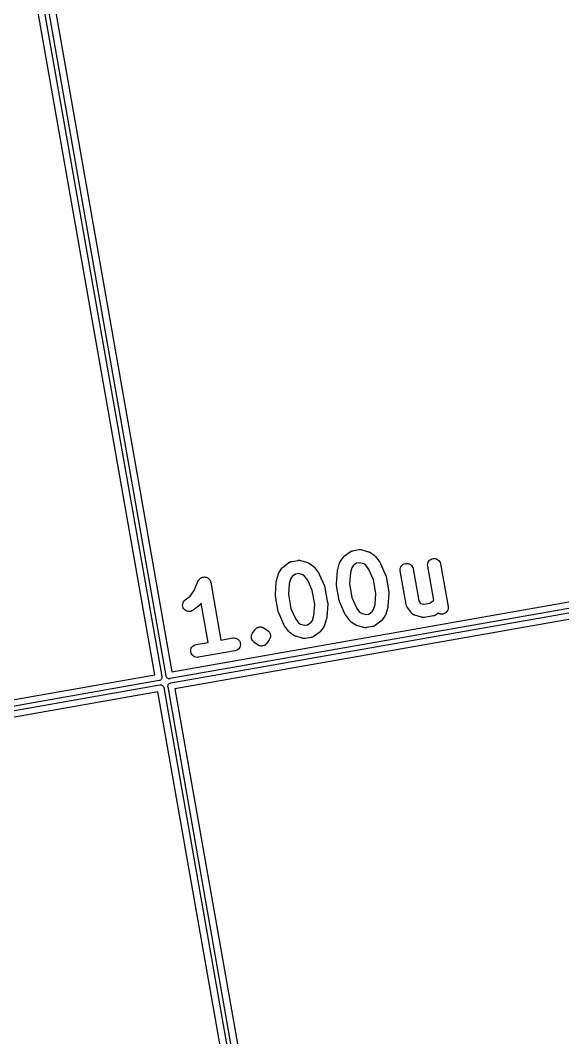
# Model space of a CAD drawing. Extents: x 61 to 358, y -137 to -43.
# Drawn here: x 257.14 to 269.83, y -104.36 to -80.56 of the extents above; entities that cross this region are included whole.
import ezdxf

# ---------------------------------------------------------------- set-up
doc = ezdxf.new("R2010")
doc.units = 0
doc.header["$MEASUREMENT"] = 0
doc.layers.add('BLACK', color=7, linetype='CONTINUOUS')

msp = doc.modelspace()

# ---------------------------------------------------------------- linework, layer by layer
at = {"layer": 'BLACK', "linetype": 'CONTINUOUS'}
for p, q in [((260.286, -95.873), (257.049, -77.5126)), ((257.186, -77.4148), (260.449, -95.9179)), ((260.549, -95.9002), (257.286, -77.3971)), ((257.449, -77.442), (260.687, -95.8024)), ((260.687, -95.8024), (279.047, -92.565)), ((279.145, -92.7025), (260.642, -95.9651)), ((260.659, -96.0651), (279.162, -92.8025)), ((279.117, -92.9652), (260.757, -96.2026)), ((264.724, -93.0951), (264.854, -92.9985)), ((264.854, -92.9985), (264.856, -92.9972)), ((264.856, -92.9972), (264.859, -92.995)), ((264.859, -92.995), (264.863, -92.9922)), ((264.863, -92.9922), (264.872, -92.9875)), ((264.872, -92.9875), (264.881, -92.9823)), ((264.881, -92.9823), (264.886, -92.9808)), ((264.886, -92.9808), (264.89, -92.9788)), ((264.89, -92.9788), (264.9, -92.976)), ((264.9, -92.976), (264.909, -92.9726)), ((264.909, -92.9726), (264.914, -92.972)), ((264.914, -92.972), (264.918, -92.9708)), ((264.918, -92.9708), (265.061, -92.9456)), ((265.061, -92.9456), (265.063, -92.9452)), ((265.063, -92.9452), (265.068, -92.9449)), ((265.068, -92.9449), (265.072, -92.9441)), ((265.072, -92.9441), (265.083, -92.944)), ((265.083, -92.944), (265.093, -92.9434)), ((265.093, -92.9434), (265.097, -92.944)), ((265.097, -92.944), (265.102, -92.9439)), ((265.102, -92.9439), (265.112, -92.9459)), ((265.112, -92.9459), (265.122, -92.9473)), ((265.122, -92.9473), (265.127, -92.9487)), ((265.127, -92.9487), (265.131, -92.9496)), ((265.131, -92.9496), (265.287, -92.9959)), ((265.287, -92.9959), (265.289, -92.9965)), ((265.289, -92.9965), (265.296, -92.9998)), ((265.296, -92.9998), (265.305, -93.0025)), ((265.305, -93.0025), (265.31, -93.0056)), ((265.31, -93.0056), (265.316, -93.0081)), ((265.316, -93.0081), (265.323, -93.0129)), ((265.323, -93.0129), (265.331, -93.0171)), ((265.331, -93.0171), (265.415, -93.076)), ((263.294, -93.3472), (263.424, -93.2505)), ((263.424, -93.2505), (263.426, -93.2492)), ((263.426, -93.2492), (263.43, -93.247)), ((263.43, -93.247), (263.434, -93.2442)), ((263.434, -93.2442), (263.443, -93.2395)), ((263.443, -93.2395), (263.452, -93.2343)), ((263.452, -93.2343), (263.456, -93.2328)), ((263.456, -93.2328), (263.46, -93.2308)), ((263.46, -93.2308), (263.47, -93.228)), ((263.47, -93.228), (263.48, -93.2246)), ((263.48, -93.2246), (263.484, -93.224)), ((263.484, -93.224), (263.489, -93.2228)), ((263.489, -93.2228), (263.632, -93.1976)), ((263.632, -93.1976), (263.634, -93.1973)), ((263.634, -93.1973), (263.638, -93.197)), ((263.638, -93.197), (263.643, -93.1961)), ((263.643, -93.1961), (263.653, -93.1961)), ((263.653, -93.1961), (263.664, -93.1954)), ((263.664, -93.1954), (263.668, -93.196)), ((263.668, -93.196), (263.672, -93.196)), ((263.672, -93.196), (263.683, -93.198)), ((263.683, -93.198), (263.693, -93.1993)), ((263.693, -93.1993), (263.697, -93.2008)), ((263.697, -93.2008), (263.702, -93.2016)), ((263.702, -93.2016), (263.857, -93.2479)), ((263.857, -93.2479), (263.859, -93.2485)), ((263.859, -93.2485), (263.867, -93.2519)), ((263.867, -93.2519), (263.875, -93.2545)), ((263.875, -93.2545), (263.881, -93.2576)), ((263.881, -93.2576), (263.887, -93.2601)), ((263.887, -93.2601), (263.894, -93.2649)), ((263.894, -93.2649), (263.901, -93.2691)), ((263.901, -93.2691), (263.985, -93.328)), ((264.563, -93.4137), (264.609, -93.2582)), ((264.609, -93.2582), (264.61, -93.2561)), ((264.61, -93.2561), (264.613, -93.2483)), ((264.613, -93.2483), (264.616, -93.2401)), ((264.616, -93.2401), (264.619, -93.2346)), ((264.619, -93.2346), (264.622, -93.2287)), ((264.622, -93.2287), (264.626, -93.2217)), ((264.626, -93.2217), (264.631, -93.2142)), ((264.631, -93.2142), (264.689, -93.1301)), ((264.689, -93.1301), (264.691, -93.1284)), ((264.691, -93.1284), (264.696, -93.122)), ((264.696, -93.122), (264.701, -93.1151)), ((264.701, -93.1151), (264.706, -93.1108)), ((264.706, -93.1108), (264.71, -93.1061)), ((264.71, -93.1061), (264.717, -93.1009)), ((264.717, -93.1009), (264.724, -93.0951)), ((265.007, -93.2647), (264.925, -93.3252)), ((265.079, -93.252), (265.007, -93.2647)), ((265.176, -93.281), (265.079, -93.252)), ((265.22, -93.3115), (265.176, -93.281)), ((265.415, -93.076), (265.416, -93.0772)), ((265.416, -93.0772), (265.423, -93.0829)), ((265.423, -93.0829), (265.43, -93.088)), ((265.43, -93.088), (265.434, -93.0927)), ((265.434, -93.0927), (265.439, -93.0969)), ((265.439, -93.0969), (265.444, -93.1037)), ((265.444, -93.1037), (265.45, -93.11)), ((265.45, -93.11), (265.546, -93.2403)), ((265.546, -93.2403), (265.548, -93.2421)), ((265.548, -93.2421), (265.548, -93.2427)), ((265.548, -93.2427), (265.548, -93.2432)), ((265.548, -93.2432), (265.555, -93.2555)), ((265.555, -93.2555), (265.562, -93.2678)), ((265.562, -93.2678), (265.563, -93.2685)), ((265.563, -93.2685), (265.563, -93.2691)), ((265.563, -93.2691), (265.685, -93.5423)), ((266.072, -93.3084), (266.096, -93.2903)), ((266.096, -93.2903), (266.122, -93.2771)), ((266.122, -93.2771), (266.151, -93.2693)), ((266.151, -93.2693), (266.181, -93.2672)), ((266.181, -93.2672), (266.21, -93.2709)), ((266.21, -93.2709), (266.238, -93.2803)), ((266.238, -93.2803), (266.264, -93.295)), ((266.264, -93.295), (266.287, -93.3144)), ((266.667, -93.3008), (266.671, -93.2713)), ((266.671, -93.2713), (266.681, -93.2431)), ((266.681, -93.2431), (266.696, -93.2174)), ((266.696, -93.2174), (266.715, -93.195)), ((266.715, -93.195), (266.739, -93.1769)), ((266.739, -93.1769), (266.765, -93.1636)), ((266.765, -93.1636), (266.794, -93.1558)), ((266.794, -93.1558), (266.824, -93.1538)), ((266.824, -93.1538), (266.853, -93.1575)), ((266.853, -93.1575), (266.882, -93.1669)), ((266.882, -93.1669), (266.907, -93.1816)), ((266.907, -93.1816), (266.93, -93.201)), ((266.93, -93.201), (266.948, -93.2244)), ((266.948, -93.2244), (266.962, -93.251)), ((266.962, -93.251), (266.97, -93.2796)), ((266.97, -93.2796), (267.146, -94.2802)), ((263.134, -93.6657), (263.18, -93.5102)), ((263.18, -93.5102), (263.181, -93.5082)), ((263.181, -93.5082), (263.184, -93.5003)), ((263.184, -93.5003), (263.187, -93.4922)), ((263.187, -93.4922), (263.19, -93.4866)), ((263.19, -93.4866), (263.192, -93.4808)), ((263.192, -93.4808), (263.197, -93.4737)), ((263.197, -93.4737), (263.201, -93.4662)), ((263.201, -93.4662), (263.26, -93.3822)), ((263.26, -93.3822), (263.261, -93.3804)), ((263.261, -93.3804), (263.267, -93.374)), ((263.267, -93.374), (263.272, -93.3671)), ((263.272, -93.3671), (263.277, -93.3629)), ((263.277, -93.3629), (263.281, -93.3581)), ((263.281, -93.3581), (263.288, -93.3529)), ((263.288, -93.3529), (263.294, -93.3472)), ((263.577, -93.5167), (263.496, -93.5773)), ((263.649, -93.504), (263.577, -93.5167)), ((263.747, -93.533), (263.649, -93.504)), ((263.79, -93.5635), (263.747, -93.533)), ((263.985, -93.328), (263.987, -93.3292)), ((263.987, -93.3292), (263.993, -93.3349)), ((263.993, -93.3349), (264, -93.34)), ((264, -93.34), (264.005, -93.3447)), ((264.005, -93.3447), (264.009, -93.3489)), ((264.009, -93.3489), (264.014, -93.3557)), ((264.014, -93.3557), (264.02, -93.362)), ((264.02, -93.362), (264.117, -93.4924)), ((264.117, -93.4924), (264.118, -93.4941)), ((264.118, -93.4941), (264.119, -93.4947)), ((264.119, -93.4947), (264.119, -93.4952)), ((264.119, -93.4952), (264.126, -93.5076)), ((264.126, -93.5076), (264.133, -93.5198)), ((264.133, -93.5198), (264.133, -93.5205)), ((264.133, -93.5205), (264.134, -93.5211)), ((264.134, -93.5211), (264.256, -93.7944)), ((264.536, -93.7449), (264.557, -93.4464)), ((264.557, -93.4429), (264.56, -93.4289)), ((264.557, -93.4436), (264.557, -93.4429)), ((264.557, -93.4443), (264.557, -93.4436)), ((264.557, -93.4464), (264.557, -93.4443)), ((264.56, -93.4289), (264.563, -93.4151)), ((264.563, -93.4144), (264.563, -93.4137)), ((264.563, -93.4151), (264.563, -93.4144)), ((264.86, -93.4846), (264.841, -93.7476)), ((264.894, -93.3688), (264.86, -93.4846)), ((264.925, -93.3252), (264.894, -93.3688)), ((265.291, -93.4085), (265.22, -93.3115)), ((265.399, -93.6493), (265.291, -93.4085)), ((266.024, -93.4142), (266.028, -93.3847)), ((266.026, -93.4439), (266.024, -93.4142)), ((266.026, -93.446), (266.026, -93.4439)), ((266.165, -94.2321), (266.026, -93.446)), ((266.028, -93.3847), (266.038, -93.3566)), ((266.038, -93.3566), (266.052, -93.3308)), ((266.052, -93.3308), (266.072, -93.3084)), ((266.287, -93.3144), (266.305, -93.3379)), ((266.305, -93.3379), (266.318, -93.3644)), ((266.318, -93.3644), (266.326, -93.3931)), ((266.326, -93.3931), (266.459, -94.1438)), ((266.669, -93.3305), (266.667, -93.3008)), ((266.669, -93.3326), (266.669, -93.3305)), ((266.81, -94.128), (266.669, -93.3326)), ((261.204, -93.9029), (261.303, -93.6771)), ((261.303, -93.6771), (261.304, -93.6754)), ((261.304, -93.6752), (261.311, -93.6626)), ((261.304, -93.6754), (261.304, -93.6752)), ((261.304, -93.6754), (261.304, -93.6754)), ((261.304, -93.6754), (261.304, -93.6754)), ((261.311, -93.6626), (261.319, -93.6496)), ((261.319, -93.6495), (261.328, -93.6387)), ((261.319, -93.6496), (261.319, -93.6495)), ((261.319, -93.6496), (261.319, -93.6496)), ((261.328, -93.6387), (261.338, -93.6273)), ((261.338, -93.6272), (261.339, -93.6271)), ((261.338, -93.6273), (261.338, -93.6272)), ((261.339, -93.6271), (261.35, -93.6185)), ((261.35, -93.6185), (261.362, -93.6091)), ((261.362, -93.609), (261.375, -93.6027)), ((261.362, -93.6091), (261.362, -93.609)), ((261.362, -93.6091), (261.362, -93.6091)), ((261.375, -93.6027), (261.389, -93.5959)), ((261.389, -93.5958), (261.403, -93.5921)), ((261.389, -93.5959), (261.389, -93.5958)), ((261.389, -93.5959), (261.389, -93.5959)), ((261.403, -93.5921), (261.417, -93.5881)), ((261.417, -93.5881), (261.432, -93.5871)), ((261.417, -93.5881), (261.417, -93.5881)), ((261.417, -93.5881), (261.417, -93.5881)), ((261.432, -93.5871), (261.447, -93.586)), ((261.447, -93.586), (261.447, -93.586)), ((261.447, -93.586), (261.462, -93.5879)), ((261.447, -93.586), (261.447, -93.586)), ((261.462, -93.5879), (261.476, -93.5898)), ((261.476, -93.5898), (261.477, -93.5898)), ((261.477, -93.5898), (261.477, -93.5898)), ((261.477, -93.5898), (261.49, -93.5944)), ((261.49, -93.5944), (261.505, -93.5991)), ((261.505, -93.5991), (261.505, -93.5992)), ((261.505, -93.5992), (261.505, -93.5992)), ((261.505, -93.5992), (261.517, -93.6062)), ((261.517, -93.6062), (261.531, -93.6138)), ((261.531, -93.6138), (261.531, -93.6139)), ((261.531, -93.6139), (261.531, -93.614)), ((261.531, -93.614), (261.541, -93.6231)), ((261.541, -93.6231), (261.553, -93.6333)), ((261.553, -93.6333), (261.553, -93.6334)), ((261.553, -93.6334), (261.553, -93.6334)), ((261.553, -93.6334), (261.562, -93.6445)), ((261.562, -93.6445), (261.571, -93.6567)), ((261.571, -93.6567), (261.571, -93.6568)), ((261.571, -93.6568), (261.571, -93.6569)), ((261.571, -93.6569), (261.578, -93.6695)), ((261.578, -93.6695), (261.585, -93.6833)), ((261.585, -93.6833), (261.585, -93.6834)), ((261.585, -93.6834), (261.585, -93.6835)), ((261.585, -93.6835), (261.589, -93.6974)), ((261.589, -93.6974), (261.593, -93.7119)), ((261.593, -93.7119), (261.831, -95.0627)), ((263.107, -93.9969), (263.128, -93.6985)), ((263.128, -93.6949), (263.131, -93.681)), ((263.128, -93.6957), (263.128, -93.6949)), ((263.128, -93.6963), (263.128, -93.6957)), ((263.128, -93.6985), (263.128, -93.6963)), ((263.131, -93.681), (263.133, -93.6671)), ((263.133, -93.6671), (263.134, -93.6664)), ((263.134, -93.6664), (263.134, -93.6657)), ((263.431, -93.7366), (263.412, -93.9997)), ((263.465, -93.6208), (263.431, -93.7366)), ((263.496, -93.5773), (263.465, -93.6208)), ((263.862, -93.6605), (263.79, -93.5635)), ((263.97, -93.9014), (263.862, -93.6605)), ((264.536, -93.7476), (264.536, -93.7449)), ((264.536, -93.7503), (264.536, -93.7476)), ((264.537, -93.7625), (264.536, -93.7503)), ((264.537, -93.7746), (264.537, -93.7625)), ((264.841, -93.7476), (264.898, -94.068)), ((265.455, -93.9697), (265.399, -93.6493)), ((265.685, -93.5423), (265.686, -93.5443)), ((265.686, -93.5443), (265.687, -93.5469)), ((265.687, -93.5469), (265.688, -93.5493)), ((265.688, -93.5493), (265.691, -93.561)), ((265.691, -93.561), (265.695, -93.5726)), ((265.695, -93.5726), (265.695, -93.5753)), ((265.695, -93.5753), (265.696, -93.5779)), ((265.696, -93.5779), (265.759, -93.9353)), ((261.109, -94.0384), (261.204, -93.9029)), ((263.106, -94.0023), (263.107, -93.9997)), ((263.107, -94.0145), (263.106, -94.0023)), ((263.107, -93.9997), (263.107, -93.9969)), ((263.412, -93.9997), (263.469, -94.3201)), ((264.026, -94.2218), (263.97, -93.9014)), ((264.256, -93.7944), (264.256, -93.7963)), ((264.256, -93.7963), (264.257, -93.7989)), ((264.257, -93.7989), (264.258, -93.8013)), ((264.258, -93.8013), (264.262, -93.8131)), ((264.262, -93.8131), (264.265, -93.8247)), ((264.265, -93.8247), (264.266, -93.8274)), ((264.266, -93.8274), (264.266, -93.83)), ((264.266, -93.83), (264.329, -94.1873)), ((264.538, -93.7773), (264.537, -93.7746)), ((264.538, -93.78), (264.538, -93.7773)), ((264.538, -93.7821), (264.538, -93.78)), ((264.601, -94.1394), (264.538, -93.7821)), ((265.437, -94.2328), (265.455, -93.9697)), ((265.761, -93.9725), (265.74, -94.271)), ((265.759, -93.9353), (265.759, -93.9374)), ((265.759, -93.9374), (265.759, -93.9401)), ((265.759, -93.9401), (265.76, -93.9427)), ((265.76, -93.9427), (265.76, -93.9549)), ((265.76, -93.9549), (265.761, -93.9671)), ((265.761, -93.9671), (265.761, -93.9698)), ((265.761, -93.9698), (265.761, -93.9725)), ((260.937, -94.2496), (260.939, -94.2199)), ((260.941, -94.279), (260.937, -94.2496)), ((260.939, -94.2199), (260.946, -94.1911)), ((260.946, -94.1911), (260.959, -94.1642)), ((260.959, -94.1642), (260.977, -94.1403)), ((260.977, -94.1403), (260.999, -94.1204)), ((260.999, -94.1204), (261.109, -94.0384)), ((261.333, -94.2486), (261.328, -94.2528)), ((261.338, -94.2417), (261.333, -94.2486)), ((261.343, -94.2353), (261.338, -94.2417)), ((261.345, -94.2335), (261.343, -94.2353)), ((261.369, -94.1986), (261.345, -94.2335)), ((261.531, -95.1156), (261.369, -94.1986)), ((263.108, -94.0267), (263.107, -94.0145)), ((263.108, -94.0293), (263.108, -94.0267)), ((263.108, -94.032), (263.108, -94.0293)), ((263.109, -94.0341), (263.108, -94.032)), ((263.172, -94.3915), (263.109, -94.0341)), ((264.007, -94.4849), (264.026, -94.2218)), ((264.331, -94.2245), (264.31, -94.523)), ((264.329, -94.1873), (264.33, -94.1894)), ((264.33, -94.1894), (264.33, -94.1921)), ((264.33, -94.1921), (264.331, -94.1948)), ((264.331, -94.1948), (264.331, -94.207)), ((264.331, -94.207), (264.332, -94.2191)), ((264.332, -94.2191), (264.331, -94.2218)), ((264.331, -94.2218), (264.331, -94.2245)), ((264.602, -94.1421), (264.601, -94.1394)), ((264.602, -94.1448), (264.602, -94.1421)), ((264.606, -94.1563), (264.602, -94.1448)), ((264.609, -94.1681), (264.606, -94.1563)), ((264.61, -94.1705), (264.609, -94.1681)), ((264.611, -94.1731), (264.61, -94.1705)), ((264.612, -94.175), (264.611, -94.1731)), ((264.734, -94.4483), (264.612, -94.175)), ((264.898, -94.068), (265.005, -94.3089)), ((265.402, -94.3486), (265.437, -94.2328)), ((266.166, -94.2365), (266.165, -94.2321)), ((266.167, -94.2409), (266.166, -94.2365)), ((266.17, -94.2507), (266.167, -94.2409)), ((266.459, -94.1438), (266.504, -94.2044)), ((266.504, -94.2044), (266.576, -94.2259)), ((266.576, -94.2259), (266.72, -94.2006)), ((266.72, -94.2006), (266.801, -94.1401)), ((266.801, -94.1401), (266.81, -94.128)), ((260.951, -94.3071), (260.941, -94.279)), ((260.966, -94.3327), (260.951, -94.3071)), ((260.986, -94.3549), (260.966, -94.3327)), ((261.01, -94.3728), (260.986, -94.3549)), ((261.037, -94.3858), (261.01, -94.3728)), ((261.066, -94.3933), (261.037, -94.3858)), ((261.095, -94.3951), (261.066, -94.3933)), ((261.125, -94.3911), (261.095, -94.3951)), ((261.153, -94.3814), (261.125, -94.3911)), ((261.179, -94.3664), (261.153, -94.3814)), ((261.18, -94.3652), (261.179, -94.3664)), ((261.311, -94.2685), (261.18, -94.3652)), ((261.317, -94.2628), (261.311, -94.2685)), ((261.324, -94.2576), (261.317, -94.2628)), ((261.328, -94.2528), (261.324, -94.2576)), ((263.172, -94.3941), (263.172, -94.3915)), ((263.173, -94.3968), (263.172, -94.3941)), ((263.176, -94.4084), (263.173, -94.3968)), ((263.18, -94.4201), (263.176, -94.4084)), ((263.181, -94.4226), (263.18, -94.4201)), ((263.182, -94.4251), (263.181, -94.4226)), ((263.183, -94.4271), (263.182, -94.4251)), ((263.304, -94.7004), (263.183, -94.4271)), ((263.469, -94.3201), (263.576, -94.5609)), ((263.973, -94.6007), (264.007, -94.4849)), ((264.734, -94.4489), (264.734, -94.4483)), ((264.734, -94.4496), (264.734, -94.4489)), ((264.741, -94.4618), (264.734, -94.4496)), ((264.749, -94.4742), (264.741, -94.4618)), ((264.749, -94.4747), (264.749, -94.4742)), ((264.749, -94.4753), (264.749, -94.4747)), ((264.751, -94.477), (264.749, -94.4753)), ((264.847, -94.6074), (264.751, -94.477)), ((265.005, -94.3089), (265.077, -94.4059)), ((265.077, -94.4059), (265.121, -94.4364)), ((265.121, -94.4364), (265.218, -94.4654)), ((265.218, -94.4654), (265.29, -94.4527)), ((265.29, -94.4527), (265.372, -94.3922)), ((265.372, -94.3922), (265.402, -94.3486)), ((265.678, -94.4828), (265.675, -94.4886)), ((265.681, -94.4773), (265.678, -94.4828)), ((265.684, -94.4691), (265.681, -94.4773)), ((265.687, -94.4613), (265.684, -94.4691)), ((265.688, -94.4592), (265.687, -94.4613)), ((265.734, -94.3037), (265.688, -94.4592)), ((265.737, -94.2884), (265.734, -94.3023)), ((265.734, -94.3023), (265.734, -94.303)), ((265.734, -94.303), (265.734, -94.3037)), ((265.739, -94.2745), (265.737, -94.2884)), ((265.74, -94.2731), (265.739, -94.2738)), ((265.739, -94.2738), (265.739, -94.2745)), ((265.74, -94.271), (265.74, -94.2731)), ((266.173, -94.2608), (266.17, -94.2507)), ((266.175, -94.2648), (266.173, -94.2608)), ((266.176, -94.269), (266.175, -94.2648)), ((266.182, -94.278), (266.176, -94.269)), ((266.186, -94.2873), (266.182, -94.278)), ((266.189, -94.2909), (266.186, -94.2873)), ((266.191, -94.2948), (266.189, -94.2909)), ((266.193, -94.2965), (266.191, -94.2948)), ((266.289, -94.4268), (266.193, -94.2965)), ((266.291, -94.4292), (266.289, -94.4268)), ((266.293, -94.432), (266.291, -94.4292)), ((266.301, -94.4402), (266.293, -94.432)), ((266.309, -94.4489), (266.301, -94.4402)), ((266.312, -94.4508), (266.309, -94.4489)), ((266.314, -94.4532), (266.312, -94.4508)), ((266.324, -94.4597), (266.314, -94.4532)), ((266.333, -94.4666), (266.324, -94.4597)), ((266.336, -94.468), (266.333, -94.4666)), ((266.339, -94.4699), (266.336, -94.468)), ((266.349, -94.4744), (266.339, -94.4699)), ((266.36, -94.4794), (266.349, -94.4744)), ((266.363, -94.4802), (266.36, -94.4794)), ((266.366, -94.4815), (266.363, -94.4802)), ((266.368, -94.4821), (266.366, -94.4815)), ((266.524, -94.5284), (266.368, -94.4821)), ((266.837, -94.4866), (266.827, -94.4894)), ((266.841, -94.4845), (266.837, -94.4866)), ((266.845, -94.4831), (266.841, -94.4845)), ((266.854, -94.4779), (266.845, -94.4831)), ((266.863, -94.4732), (266.854, -94.4779)), ((266.867, -94.4704), (266.863, -94.4732)), ((266.871, -94.4681), (266.867, -94.4704)), ((266.872, -94.4669), (266.871, -94.4681)), ((266.915, -94.4352), (266.872, -94.4669)), ((266.934, -94.4459), (266.915, -94.4352)), ((266.962, -94.4553), (266.934, -94.4459)), ((266.992, -94.459), (266.962, -94.4553)), ((267.021, -94.4569), (266.992, -94.459)), ((267.05, -94.4491), (267.021, -94.4569)), ((267.077, -94.4359), (267.05, -94.4491)), ((267.1, -94.4178), (267.077, -94.4359)), ((267.12, -94.3954), (267.1, -94.4178)), ((267.135, -94.3696), (267.12, -94.3954)), ((267.144, -94.3415), (267.135, -94.3696)), ((267.148, -94.312), (267.144, -94.3415)), ((267.146, -94.2802), (267.146, -94.2823)), ((267.146, -94.2823), (267.148, -94.312)), ((263.305, -94.701), (263.304, -94.7004)), ((263.305, -94.7016), (263.305, -94.701)), ((263.312, -94.7139), (263.305, -94.7016)), ((263.319, -94.7262), (263.312, -94.7139)), ((263.576, -94.5609), (263.648, -94.658)), ((263.648, -94.658), (263.692, -94.6885)), ((263.692, -94.6885), (263.789, -94.7174)), ((263.789, -94.7174), (263.861, -94.7047)), ((263.861, -94.7047), (263.943, -94.6442)), ((263.943, -94.6442), (263.973, -94.6007)), ((264.254, -94.7212), (264.251, -94.7293)), ((264.258, -94.7133), (264.254, -94.7212)), ((264.304, -94.5557), (264.258, -94.7113)), ((264.258, -94.7113), (264.258, -94.7133)), ((264.305, -94.555), (264.304, -94.5557)), ((264.307, -94.5405), (264.305, -94.5544)), ((264.305, -94.5544), (264.305, -94.555)), ((264.31, -94.5265), (264.307, -94.5405)), ((264.31, -94.523), (264.31, -94.5251)), ((264.31, -94.5251), (264.31, -94.5258)), ((264.31, -94.5258), (264.31, -94.5265)), ((264.853, -94.6137), (264.847, -94.6074)), ((264.858, -94.6205), (264.853, -94.6137)), ((264.863, -94.6247), (264.858, -94.6205)), ((264.867, -94.6294), (264.863, -94.6247)), ((264.874, -94.6345), (264.867, -94.6294)), ((264.881, -94.6402), (264.874, -94.6345)), ((264.882, -94.6414), (264.881, -94.6402)), ((264.966, -94.7003), (264.882, -94.6414)), ((264.974, -94.7045), (264.966, -94.7003)), ((264.981, -94.7093), (264.974, -94.7045)), ((264.987, -94.7118), (264.981, -94.7093)), ((264.992, -94.7149), (264.987, -94.7118)), ((265, -94.7176), (264.992, -94.7149)), ((265.008, -94.7209), (265, -94.7176)), ((265.01, -94.7215), (265.008, -94.7209)), ((265.166, -94.7678), (265.01, -94.7215)), ((265.434, -94.7252), (265.425, -94.7299)), ((265.437, -94.7224), (265.434, -94.7252)), ((265.441, -94.7202), (265.437, -94.7224)), ((265.443, -94.7189), (265.441, -94.7202)), ((265.573, -94.6222), (265.443, -94.7189)), ((265.58, -94.6165), (265.573, -94.6222)), ((265.586, -94.6113), (265.58, -94.6165)), ((265.591, -94.6065), (265.586, -94.6113)), ((265.595, -94.6023), (265.591, -94.6065)), ((265.601, -94.5954), (265.595, -94.6023)), ((265.606, -94.589), (265.601, -94.5954)), ((265.607, -94.5873), (265.606, -94.589)), ((265.666, -94.5032), (265.607, -94.5873)), ((265.67, -94.4957), (265.666, -94.5032)), ((265.675, -94.4886), (265.67, -94.4957)), ((266.528, -94.5292), (266.524, -94.5284)), ((266.532, -94.5307), (266.528, -94.5292)), ((266.543, -94.532), (266.532, -94.5307)), ((266.553, -94.534), (266.543, -94.532)), ((266.557, -94.534), (266.553, -94.534)), ((266.562, -94.5346), (266.557, -94.534)), ((266.572, -94.5339), (266.562, -94.5346)), ((266.583, -94.5339), (266.572, -94.5339)), ((266.587, -94.533), (266.583, -94.5339)), ((266.592, -94.5327), (266.587, -94.533)), ((266.594, -94.5324), (266.592, -94.5327)), ((266.808, -94.4946), (266.594, -94.5324)), ((266.812, -94.4934), (266.808, -94.4946)), ((266.817, -94.4927), (266.812, -94.4934)), ((266.827, -94.4894), (266.817, -94.4927)), ((262.545, -94.9722), (262.547, -94.9581)), ((262.547, -94.957), (262.551, -94.9434)), ((262.547, -94.9576), (262.547, -94.957)), ((262.547, -94.9581), (262.547, -94.9576)), ((262.551, -94.9434), (262.556, -94.9298)), ((262.556, -94.9288), (262.563, -94.9164)), ((262.556, -94.9293), (262.556, -94.9288)), ((262.556, -94.9298), (262.556, -94.9293)), ((262.563, -94.9164), (262.57, -94.9039)), ((262.57, -94.9039), (262.629, -94.8198)), ((262.629, -94.8198), (262.63, -94.819)), ((262.63, -94.8185), (262.631, -94.8181)), ((262.63, -94.8186), (262.63, -94.8185)), ((262.63, -94.8185), (262.63, -94.8185)), ((262.63, -94.8189), (262.63, -94.8186)), ((262.63, -94.819), (262.63, -94.8189)), ((262.63, -94.819), (262.63, -94.819)), ((262.631, -94.8181), (262.64, -94.8072)), ((262.64, -94.8072), (262.649, -94.7965)), ((262.649, -94.7965), (262.65, -94.7964)), ((262.65, -94.7958), (262.662, -94.787)), ((262.65, -94.796), (262.65, -94.7958)), ((262.65, -94.7961), (262.65, -94.796)), ((262.65, -94.7964), (262.65, -94.7961)), ((262.662, -94.787), (262.673, -94.7783)), ((262.673, -94.778), (262.674, -94.7779)), ((262.673, -94.7782), (262.673, -94.778)), ((262.673, -94.7783), (262.673, -94.7782)), ((262.674, -94.7777), (262.687, -94.7713)), ((262.674, -94.7779), (262.674, -94.7777)), ((262.687, -94.7713), (262.7, -94.765)), ((262.7, -94.7647), (262.701, -94.7646)), ((262.7, -94.7648), (262.7, -94.7647)), ((262.7, -94.7649), (262.7, -94.7648)), ((262.7, -94.765), (262.7, -94.7649)), ((262.701, -94.7646), (262.714, -94.7608)), ((262.714, -94.7608), (262.728, -94.7571)), ((262.728, -94.7571), (262.728, -94.757)), ((262.728, -94.757), (262.729, -94.757)), ((262.729, -94.7569), (262.744, -94.7559)), ((262.729, -94.757), (262.729, -94.7569)), ((262.729, -94.757), (262.729, -94.757)), ((262.744, -94.7559), (262.758, -94.7549)), ((262.758, -94.7549), (262.758, -94.7549)), ((262.758, -94.7549), (262.759, -94.7549)), ((262.758, -94.7549), (262.758, -94.7549)), ((262.759, -94.7549), (262.759, -94.7549)), ((262.759, -94.7549), (262.773, -94.7568)), ((262.773, -94.7568), (262.787, -94.7585)), ((262.787, -94.7585), (262.788, -94.7586)), ((262.788, -94.7586), (262.788, -94.7586)), ((262.788, -94.7586), (262.788, -94.7587)), ((262.788, -94.7587), (262.788, -94.7587)), ((262.788, -94.7587), (262.802, -94.7633)), ((262.802, -94.7633), (262.816, -94.7678)), ((262.816, -94.7678), (262.816, -94.7679)), ((262.816, -94.7679), (262.816, -94.768)), ((262.816, -94.768), (262.816, -94.7681)), ((262.816, -94.7681), (262.817, -94.7682)), ((262.817, -94.7682), (262.829, -94.7754)), ((262.829, -94.7754), (262.842, -94.7824)), ((262.842, -94.7824), (262.926, -94.8413)), ((262.926, -94.8413), (262.926, -94.8419)), ((262.926, -94.8419), (262.926, -94.8419)), ((262.926, -94.8419), (262.927, -94.8419)), ((262.927, -94.8419), (262.927, -94.8425)), ((262.927, -94.8425), (262.938, -94.852)), ((262.938, -94.852), (262.949, -94.8614)), ((262.949, -94.8614), (262.949, -94.8618)), ((262.949, -94.8618), (262.95, -94.8622)), ((262.95, -94.8622), (262.958, -94.8736)), ((262.958, -94.8736), (262.967, -94.8849)), ((262.967, -94.8849), (262.967, -94.8854)), ((262.967, -94.8854), (262.968, -94.8858)), ((262.968, -94.8858), (262.974, -94.8986)), ((262.974, -94.8986), (262.98, -94.9115)), ((262.98, -94.9115), (262.981, -94.912)), ((262.981, -94.912), (262.981, -94.9125)), ((262.981, -94.9125), (262.985, -94.9263)), ((262.985, -94.9263), (262.988, -94.9402)), ((262.988, -94.9402), (262.988, -94.9407)), ((262.988, -94.9407), (262.989, -94.9412)), ((262.989, -94.9412), (262.99, -94.9555)), ((262.99, -94.9555), (262.991, -94.9698)), ((263.32, -94.7268), (263.319, -94.7262)), ((263.32, -94.7274), (263.32, -94.7268)), ((263.321, -94.7291), (263.32, -94.7274)), ((263.418, -94.8594), (263.321, -94.7291)), ((263.424, -94.8658), (263.418, -94.8594)), ((263.429, -94.8726), (263.424, -94.8658)), ((263.434, -94.8768), (263.429, -94.8726)), ((263.438, -94.8815), (263.434, -94.8768)), ((263.445, -94.8866), (263.438, -94.8815)), ((263.451, -94.8922), (263.445, -94.8866)), ((263.453, -94.8935), (263.451, -94.8922)), ((263.537, -94.9523), (263.453, -94.8935)), ((263.544, -94.9565), (263.537, -94.9523)), ((263.551, -94.9613), (263.544, -94.9565)), ((263.557, -94.9638), (263.551, -94.9613)), ((263.563, -94.9669), (263.557, -94.9638)), ((264.144, -94.8743), (264.014, -94.971)), ((264.15, -94.8685), (264.144, -94.8743)), ((264.157, -94.8633), (264.15, -94.8685)), ((264.161, -94.8586), (264.157, -94.8633)), ((264.166, -94.8543), (264.161, -94.8586)), ((264.171, -94.8474), (264.166, -94.8543)), ((264.177, -94.841), (264.171, -94.8474)), ((264.178, -94.8393), (264.177, -94.841)), ((264.237, -94.7552), (264.178, -94.8393)), ((264.241, -94.7478), (264.237, -94.7552)), ((264.246, -94.7407), (264.241, -94.7478)), ((264.248, -94.7348), (264.246, -94.7407)), ((264.251, -94.7293), (264.248, -94.7348)), ((265.17, -94.7686), (265.166, -94.7678)), ((265.174, -94.7701), (265.17, -94.7686)), ((265.185, -94.7715), (265.174, -94.7701)), ((265.195, -94.7735), (265.185, -94.7715)), ((265.2, -94.7734), (265.195, -94.7735)), ((265.204, -94.774), (265.2, -94.7734)), ((265.214, -94.7734), (265.204, -94.774)), ((265.225, -94.7733), (265.214, -94.7734)), ((265.229, -94.7724), (265.225, -94.7733)), ((265.234, -94.7722), (265.229, -94.7724)), ((265.236, -94.7718), (265.234, -94.7722)), ((265.379, -94.7466), (265.236, -94.7718)), ((265.383, -94.7454), (265.379, -94.7466)), ((265.387, -94.7448), (265.383, -94.7454)), ((265.397, -94.7414), (265.387, -94.7448)), ((265.407, -94.7386), (265.397, -94.7414)), ((265.411, -94.7366), (265.407, -94.7386)), ((265.416, -94.7351), (265.411, -94.7366)), ((265.425, -94.7299), (265.416, -94.7351)), ((261.173, -95.2045), (261.197, -95.1861)), ((261.197, -95.1861), (261.223, -95.1727)), ((261.223, -95.1727), (261.252, -95.1647)), ((261.252, -95.1647), (261.531, -95.1156)), ((261.831, -95.0627), (262.11, -95.0135)), ((262.11, -95.0135), (262.112, -95.0132)), ((262.112, -95.0132), (262.141, -95.0113)), ((262.141, -95.0113), (262.171, -95.0152)), ((262.171, -95.0152), (262.199, -95.0248)), ((262.199, -95.0248), (262.225, -95.0397)), ((262.225, -95.0397), (262.247, -95.0593)), ((262.247, -95.0593), (262.265, -95.0828)), ((262.265, -95.0828), (262.279, -95.1095)), ((262.285, -95.1974), (262.275, -95.2256)), ((262.279, -95.1095), (262.286, -95.1382)), ((262.288, -95.1679), (262.285, -95.1974)), ((262.286, -95.1382), (262.288, -95.1679)), ((262.543, -94.9865), (262.545, -94.9722)), ((262.543, -94.9871), (262.543, -94.9865)), ((262.543, -94.9876), (262.543, -94.9871)), ((262.544, -95.0018), (262.543, -94.9876)), ((262.545, -95.0162), (262.544, -95.0018)), ((262.545, -95.0167), (262.545, -95.0162)), ((262.545, -95.0173), (262.545, -95.0167)), ((262.549, -95.031), (262.545, -95.0173)), ((262.553, -95.0449), (262.549, -95.031)), ((262.553, -95.0454), (262.553, -95.0449)), ((262.553, -95.0459), (262.553, -95.0454)), ((262.559, -95.0587), (262.553, -95.0459)), ((262.566, -95.0716), (262.559, -95.0587)), ((262.566, -95.0721), (262.566, -95.0716)), ((262.566, -95.0725), (262.566, -95.0721)), ((262.575, -95.0837), (262.566, -95.0725)), ((262.584, -95.0953), (262.575, -95.0837)), ((262.584, -95.0956), (262.584, -95.0953)), ((262.585, -95.096), (262.584, -95.0956)), ((262.595, -95.1054), (262.585, -95.096)), ((262.606, -95.1149), (262.595, -95.1054)), ((262.607, -95.1155), (262.606, -95.1149)), ((262.607, -95.1156), (262.607, -95.1155)), ((262.607, -95.1155), (262.607, -95.1155)), ((262.608, -95.1162), (262.607, -95.1156)), ((262.692, -95.175), (262.608, -95.1162)), ((262.704, -95.1821), (262.692, -95.175)), ((262.717, -95.1892), (262.704, -95.1821)), ((262.717, -95.1893), (262.717, -95.1892)), ((262.717, -95.1894), (262.717, -95.1893)), ((262.718, -95.1895), (262.717, -95.1894)), ((262.718, -95.1896), (262.718, -95.1895)), ((262.731, -95.1941), (262.718, -95.1896)), ((262.745, -95.1987), (262.731, -95.1941)), ((262.746, -95.1988), (262.745, -95.1987)), ((262.745, -95.1987), (262.745, -95.1987)), ((262.746, -95.1989), (262.746, -95.1988)), ((262.746, -95.1988), (262.746, -95.1988)), ((262.76, -95.2007), (262.746, -95.1989)), ((262.775, -95.2025), (262.76, -95.2007)), ((262.79, -95.2015), (262.776, -95.2025)), ((262.804, -95.2005), (262.79, -95.2015)), ((262.805, -95.2004), (262.804, -95.2005)), ((262.804, -95.2005), (262.804, -95.2005)), ((262.819, -95.1965), (262.805, -95.2004)), ((262.805, -95.2004), (262.805, -95.2004)), ((262.805, -95.2004), (262.805, -95.2004)), ((262.833, -95.1928), (262.819, -95.1965)), ((262.834, -95.1925), (262.833, -95.1927)), ((262.833, -95.1927), (262.833, -95.1927)), ((262.833, -95.1927), (262.833, -95.1928)), ((262.847, -95.186), (262.834, -95.1925)), ((262.834, -95.1925), (262.834, -95.1925)), ((262.86, -95.1797), (262.847, -95.186)), ((262.861, -95.1791), (262.86, -95.1793)), ((262.86, -95.1793), (262.86, -95.1794)), ((262.86, -95.1794), (262.86, -95.1795)), ((262.86, -95.1795), (262.86, -95.1797)), ((262.872, -95.1704), (262.861, -95.1791)), ((262.883, -95.1616), (262.872, -95.1704)), ((262.884, -95.1613), (262.883, -95.1614)), ((262.883, -95.1614), (262.883, -95.1616)), ((262.893, -95.1501), (262.884, -95.1609)), ((262.884, -95.1609), (262.884, -95.1611)), ((262.884, -95.1611), (262.884, -95.1613)), ((262.903, -95.1393), (262.893, -95.1501)), ((262.904, -95.1385), (262.903, -95.1389)), ((262.903, -95.1389), (262.903, -95.1389)), ((262.903, -95.1389), (262.903, -95.1389)), ((262.903, -95.1389), (262.903, -95.1393)), ((262.963, -95.0535), (262.904, -95.1376)), ((262.904, -95.1376), (262.904, -95.1384)), ((262.904, -95.1384), (262.904, -95.1385)), ((262.904, -95.1385), (262.904, -95.1385)), ((262.97, -95.0411), (262.963, -95.0535)), ((262.977, -95.0286), (262.97, -95.0411)), ((262.978, -95.0276), (262.977, -95.0281)), ((262.977, -95.0281), (262.977, -95.0286)), ((262.982, -95.014), (262.978, -95.0276)), ((262.987, -95.0004), (262.982, -95.014)), ((262.989, -94.9851), (262.987, -94.9994)), ((262.987, -94.9994), (262.987, -94.9999)), ((262.987, -94.9999), (262.987, -95.0004)), ((262.991, -94.9709), (262.989, -94.9851)), ((262.991, -94.9698), (262.991, -94.9704)), ((262.991, -94.9704), (262.991, -94.9709)), ((263.571, -94.9696), (263.563, -94.9669)), ((263.579, -94.9729), (263.571, -94.9696)), ((263.581, -94.9736), (263.579, -94.9729)), ((263.736, -95.0198), (263.581, -94.9736)), ((263.741, -95.0207), (263.736, -95.0198)), ((263.745, -95.0221), (263.741, -95.0207)), ((263.755, -95.0235), (263.745, -95.0221)), ((263.766, -95.0255), (263.755, -95.0235)), ((263.77, -95.0255), (263.766, -95.0255)), ((263.775, -95.0261), (263.77, -95.0255)), ((263.785, -95.0254), (263.775, -95.0261)), ((263.795, -95.0254), (263.785, -95.0254)), ((263.8, -95.0245), (263.795, -95.0254)), ((263.804, -95.0242), (263.8, -95.0245)), ((263.806, -95.0238), (263.804, -95.0242)), ((263.949, -94.9986), (263.806, -95.0238)), ((263.954, -94.9974), (263.949, -94.9986)), ((263.958, -94.9968), (263.954, -94.9974)), ((263.968, -94.9934), (263.958, -94.9968)), ((263.978, -94.9906), (263.968, -94.9934)), ((263.982, -94.9886), (263.978, -94.9906)), ((263.986, -94.9872), (263.982, -94.9886)), ((263.995, -94.9819), (263.986, -94.9872)), ((264.005, -94.9772), (263.995, -94.9819)), ((264.008, -94.9745), (264.005, -94.9772)), ((264.012, -94.9722), (264.008, -94.9745)), ((264.014, -94.971), (264.012, -94.9722)), ((261.126, -95.3106), (261.13, -95.2811)), ((261.128, -95.3402), (261.126, -95.3106)), ((261.136, -95.3689), (261.128, -95.3402)), ((261.13, -95.2811), (261.139, -95.2528)), ((261.149, -95.3956), (261.136, -95.3689)), ((261.139, -95.2528), (261.154, -95.227)), ((261.167, -95.4191), (261.149, -95.3956)), ((261.154, -95.227), (261.173, -95.2045)), ((261.19, -95.4387), (261.167, -95.4191)), ((261.216, -95.4536), (261.19, -95.4387)), ((262.163, -95.3137), (261.305, -95.4649)), ((262.191, -95.3057), (262.163, -95.3137)), ((262.218, -95.2923), (262.191, -95.3057)), ((262.241, -95.274), (262.218, -95.2923)), ((262.261, -95.2514), (262.241, -95.274)), ((262.275, -95.2256), (262.261, -95.2514)), ((262.776, -95.2025), (262.775, -95.2025)), ((262.775, -95.2025), (262.775, -95.2025)), ((262.775, -95.2025), (262.775, -95.2025)), ((262.775, -95.2025), (262.775, -95.2025)), ((261.244, -95.4632), (261.216, -95.4536)), ((261.273, -95.4671), (261.244, -95.4632)), ((261.303, -95.4653), (261.273, -95.4671)), ((261.305, -95.4649), (261.303, -95.4653)), ((241.926, -99.1104), (260.286, -95.873)), ((260.549, -95.904), (260.549, -95.9002)), ((260.55, -95.9076), (260.549, -95.904)), ((260.553, -95.9184), (260.55, -95.9076)), ((260.55, -95.9076), (260.55, -95.9076)), ((260.384, -96.0105), (241.881, -99.2731)), ((241.899, -99.3731), (260.402, -96.1105)), ((260.388, -96.0102), (260.384, -96.0105)), ((260.391, -96.0092), (260.388, -96.0102)), ((260.402, -96.0061), (260.391, -96.0092)), ((260.391, -96.0092), (260.391, -96.0092)), ((260.416, -95.9994), (260.402, -96.0061)), ((260.402, -96.1105), (260.405, -96.1095)), ((260.405, -96.1095), (260.409, -96.1092)), ((260.409, -96.1092), (260.413, -96.109)), ((260.409, -96.1092), (260.409, -96.1092)), ((260.413, -96.109), (260.42, -96.1084)), ((260.428, -95.9901), (260.416, -95.9994)), ((260.42, -96.1084), (260.435, -96.1102)), ((260.437, -95.9787), (260.428, -95.9901)), ((260.435, -96.1102), (260.45, -96.1148)), ((260.438, -95.9778), (260.437, -95.9787)), ((260.442, -95.9697), (260.438, -95.9778)), ((260.445, -95.9656), (260.442, -95.9697)), ((260.448, -95.9563), (260.445, -95.9656)), ((260.449, -95.9514), (260.448, -95.9563)), ((260.449, -95.9179), (260.45, -95.9215)), ((260.451, -95.9364), (260.449, -95.9514)), ((260.45, -95.9215), (260.45, -95.9252)), ((260.45, -95.9252), (260.45, -95.9252)), ((260.45, -95.9252), (260.451, -95.9364)), ((260.45, -96.1148), (260.463, -96.1222)), ((260.463, -96.1222), (260.474, -96.132)), ((260.474, -96.132), (260.483, -96.1438)), ((260.483, -96.1438), (260.49, -96.1572)), ((260.56, -95.9318), (260.553, -95.9184)), ((260.569, -95.9436), (260.56, -95.9318)), ((260.578, -95.9514), (260.569, -95.9436)), ((260.581, -95.9534), (260.578, -95.9514)), ((260.586, -95.9563), (260.581, -95.9534)), ((260.594, -95.9608), (260.586, -95.9563)), ((260.592, -96.1391), (260.594, -96.1242)), ((260.593, -96.1541), (260.592, -96.1391)), ((260.598, -95.962), (260.594, -95.9608)), ((260.594, -96.1242), (260.599, -96.11)), ((260.608, -95.9654), (260.598, -95.962)), ((260.599, -96.11), (260.606, -96.0969)), ((260.606, -96.0969), (260.616, -96.0855)), ((260.623, -95.9672), (260.608, -95.9654)), ((260.616, -96.0855), (260.628, -96.0762)), ((260.634, -95.9664), (260.623, -95.9672)), ((260.628, -96.0762), (260.641, -96.0695)), ((260.638, -95.9661), (260.634, -95.9664)), ((260.634, -95.9664), (260.634, -95.9664)), ((260.642, -95.9651), (260.638, -95.9661)), ((260.641, -96.0695), (260.652, -96.0664)), ((260.652, -96.0664), (260.656, -96.0654)), ((260.652, -96.0664), (260.652, -96.0664)), ((260.656, -96.0654), (260.659, -96.0651)), ((260.357, -96.2732), (241.996, -99.5106)), ((263.594, -114.634), (260.357, -96.2732)), ((260.49, -96.1572), (260.493, -96.168)), ((260.493, -96.168), (260.493, -96.168)), ((260.493, -96.168), (260.494, -96.1716)), ((260.494, -96.1716), (260.494, -96.1754)), ((260.494, -96.1754), (263.757, -114.678)), ((260.594, -96.1577), (260.593, -96.1541)), ((263.857, -114.661), (260.594, -96.1577)), ((260.757, -96.2026), (263.995, -114.563))]:
    msp.add_line(p, q, dxfattribs=at)

doc.saveas('drawing.dxf')
